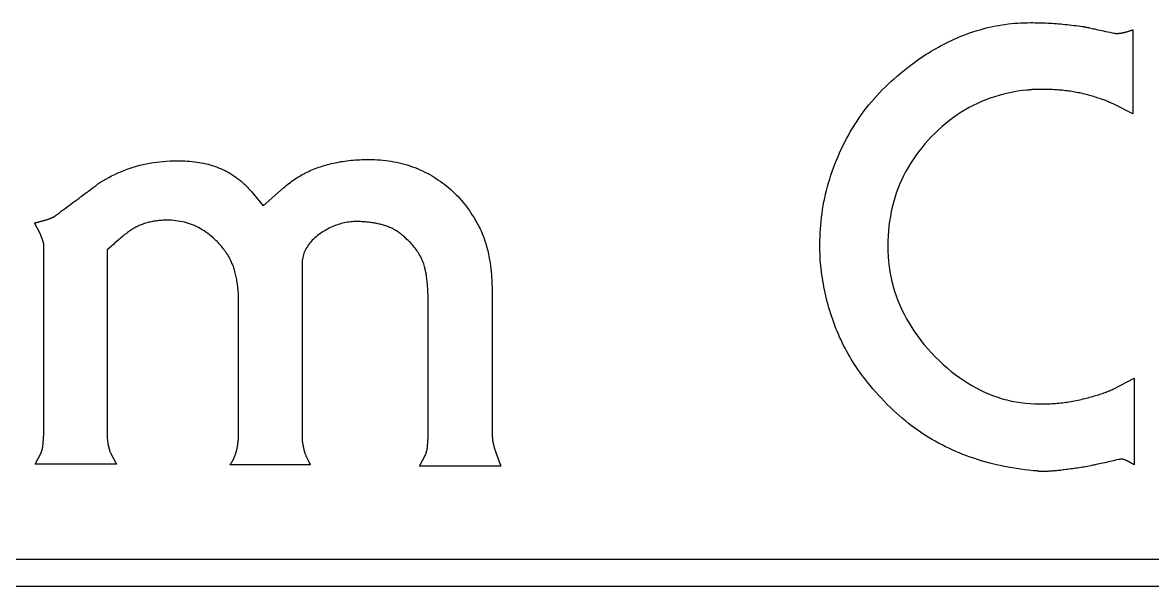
# Model space of a CAD drawing. Extents: x 18 to 129, y 140 to 152.
# Drawn here: x 46.5 to 61.36, y 144.83 to 152.23 of the extents above; entities that cross this region are included whole.
import ezdxf

# ---------------------------------------------------------------- set-up
doc = ezdxf.new("R2010")
doc.units = 0
doc.layers.add('LAYER_1', color=7, linetype='CONTINUOUS')

msp = doc.modelspace()

# ---------------------------------------------------------------- linework, layer by layer
at = {"layer": 'LAYER_1', "color": 7}
for points in [[(58.775, 152.025), (58.814, 152.042), (58.853, 152.059), (58.893, 152.074), (58.932, 152.089), (58.972, 152.103), (59.012, 152.117), (59.052, 152.129), (59.093, 152.141), (59.133, 152.152), (59.174, 152.163), (59.215, 152.173), (59.255, 152.182), (59.296, 152.19), (59.338, 152.198), (59.379, 152.204), (59.42, 152.211), (59.462, 152.216), (59.504, 152.221), (59.545, 152.225), (59.587, 152.228), (59.629, 152.231), (59.671, 152.232), (59.714, 152.233), (59.756, 152.234)], [(59.756, 152.234), (59.784, 152.234), (59.812, 152.233), (59.841, 152.233), (59.869, 152.232), (59.897, 152.232), (59.925, 152.231), (59.954, 152.229), (59.982, 152.228), (60.01, 152.226), (60.039, 152.225), (60.067, 152.223), (60.096, 152.221), (60.124, 152.218), (60.153, 152.216), (60.181, 152.213), (60.21, 152.211), (60.239, 152.208), (60.267, 152.204), (60.296, 152.201), (60.325, 152.198), (60.354, 152.194), (60.383, 152.19), (60.413, 152.186), (60.442, 152.182)], [(60.442, 152.182), (60.446, 152.181), (60.451, 152.181), (60.457, 152.18), (60.464, 152.179), (60.473, 152.177), (60.483, 152.175), (60.493, 152.173), (60.506, 152.171), (60.519, 152.168), (60.533, 152.165), (60.549, 152.161), (60.566, 152.158), (60.584, 152.154), (60.603, 152.15), (60.623, 152.145), (60.644, 152.141), (60.667, 152.136), (60.691, 152.13), (60.716, 152.125), (60.742, 152.119), (60.77, 152.114), (60.798, 152.107), (60.828, 152.101), (60.859, 152.095)], [(61.102, 152.138), (61.102, 151.035), (60.859, 151.157)], [(60.859, 152.095), (60.863, 152.094), (60.868, 152.093), (60.872, 152.092), (60.877, 152.092), (60.881, 152.092), (60.886, 152.091), (60.891, 152.091), (60.896, 152.091), (60.901, 152.091), (60.906, 152.092), (60.911, 152.092), (60.916, 152.093), (60.921, 152.093), (60.927, 152.094), (60.932, 152.095), (60.937, 152.095), (60.942, 152.096), (60.948, 152.097), (60.953, 152.098), (60.959, 152.099), (60.964, 152.1), (60.969, 152.101), (60.975, 152.102), (60.98, 152.104)], [(60.98, 152.104), (60.986, 152.105), (60.991, 152.106), (60.997, 152.107), (61.002, 152.109), (61.007, 152.11), (61.013, 152.111), (61.018, 152.113), (61.023, 152.114), (61.029, 152.116), (61.034, 152.118), (61.039, 152.119), (61.044, 152.121), (61.049, 152.123), (61.055, 152.124), (61.06, 152.126), (61.065, 152.127), (61.069, 152.129), (61.074, 152.13), (61.079, 152.132), (61.084, 152.133), (61.088, 152.135), (61.093, 152.136), (61.097, 152.137), (61.102, 152.138)], [(58.002, 151.53), (58.033, 151.557), (58.065, 151.584), (58.097, 151.609), (58.128, 151.635), (58.16, 151.659), (58.192, 151.683), (58.224, 151.707), (58.256, 151.73), (58.288, 151.753), (58.32, 151.775), (58.353, 151.796), (58.385, 151.817), (58.417, 151.837), (58.45, 151.857), (58.482, 151.876), (58.514, 151.895), (58.547, 151.913), (58.579, 151.931), (58.612, 151.948), (58.644, 151.965), (58.677, 151.981), (58.709, 151.996), (58.742, 152.011), (58.775, 152.025)], [(57.246, 150.523), (57.268, 150.572), (57.291, 150.62), (57.315, 150.667), (57.34, 150.714), (57.365, 150.76), (57.391, 150.806), (57.418, 150.851), (57.446, 150.896), (57.475, 150.94), (57.504, 150.984), (57.534, 151.027), (57.565, 151.069), (57.597, 151.111), (57.63, 151.152), (57.663, 151.193), (57.698, 151.233), (57.733, 151.272), (57.769, 151.311), (57.806, 151.349), (57.843, 151.386), (57.882, 151.423), (57.921, 151.46), (57.961, 151.495), (58.002, 151.53)], [(59.712, 151.348), (59.649, 151.341), (59.586, 151.332), (59.524, 151.321), (59.463, 151.308), (59.402, 151.294), (59.343, 151.278), (59.284, 151.26), (59.226, 151.241), (59.169, 151.219), (59.113, 151.196), (59.057, 151.172), (59.003, 151.145), (58.949, 151.117), (58.896, 151.087), (58.843, 151.055), (58.792, 151.021), (58.741, 150.986), (58.692, 150.949), (58.643, 150.91), (58.594, 150.869), (58.547, 150.826), (58.5, 150.782), (58.455, 150.736), (58.41, 150.688)], [(59.791, 151.357), (59.786, 151.356), (59.782, 151.355), (59.778, 151.354), (59.774, 151.353), (59.77, 151.352), (59.766, 151.352), (59.762, 151.351), (59.759, 151.351), (59.755, 151.35), (59.752, 151.35), (59.748, 151.349), (59.745, 151.349), (59.742, 151.349), (59.739, 151.349), (59.736, 151.348), (59.733, 151.348), (59.73, 151.348), (59.727, 151.348), (59.724, 151.348), (59.722, 151.348), (59.719, 151.348), (59.717, 151.348), (59.715, 151.348), (59.712, 151.348)], [(60.424, 151.305), (60.404, 151.309), (60.383, 151.313), (60.362, 151.317), (60.341, 151.321), (60.32, 151.324), (60.299, 151.327), (60.278, 151.331), (60.257, 151.334), (60.236, 151.336), (60.214, 151.339), (60.193, 151.341), (60.172, 151.344), (60.15, 151.346), (60.129, 151.348), (60.107, 151.349), (60.085, 151.351), (60.064, 151.352), (60.042, 151.353), (60.021, 151.354), (59.999, 151.355), (59.977, 151.356), (59.956, 151.356), (59.934, 151.357), (59.912, 151.357)], [(60.859, 151.157), (60.843, 151.165), (60.828, 151.172), (60.812, 151.179), (60.796, 151.186), (60.78, 151.193), (60.764, 151.2), (60.747, 151.206), (60.731, 151.213), (60.714, 151.219), (60.696, 151.225), (60.679, 151.231), (60.661, 151.237), (60.643, 151.243), (60.625, 151.249), (60.606, 151.255), (60.587, 151.261), (60.568, 151.266), (60.548, 151.272), (60.529, 151.277), (60.509, 151.283), (60.488, 151.288), (60.467, 151.294), (60.446, 151.299), (60.424, 151.305)], [(58.41, 150.688), (58.366, 150.639), (58.325, 150.589), (58.285, 150.538), (58.247, 150.487), (58.211, 150.435), (58.177, 150.382), (58.145, 150.328), (58.114, 150.274), (58.086, 150.219), (58.059, 150.163), (58.034, 150.106), (58.011, 150.049), (57.99, 149.991), (57.971, 149.932), (57.954, 149.872), (57.938, 149.811), (57.925, 149.75), (57.913, 149.688), (57.903, 149.625), (57.895, 149.561), (57.888, 149.497), (57.884, 149.432), (57.881, 149.366), (57.88, 149.299)], [(56.986, 149.316), (56.986, 149.368), (56.988, 149.42), (56.99, 149.472), (56.993, 149.523), (56.997, 149.574), (57.002, 149.626), (57.008, 149.677), (57.015, 149.727), (57.022, 149.778), (57.031, 149.829), (57.04, 149.879), (57.051, 149.929), (57.062, 149.979), (57.074, 150.029), (57.087, 150.079), (57.101, 150.129), (57.116, 150.179), (57.132, 150.228), (57.149, 150.278), (57.167, 150.327), (57.185, 150.376), (57.205, 150.425), (57.225, 150.474), (57.246, 150.523)], [(47.52, 150.132), (47.559, 150.156), (47.597, 150.178), (47.636, 150.199), (47.675, 150.22), (47.715, 150.239), (47.755, 150.258), (47.795, 150.275), (47.836, 150.291), (47.877, 150.307), (47.918, 150.321), (47.96, 150.335), (48.002, 150.347), (48.045, 150.359), (48.088, 150.369), (48.131, 150.379), (48.175, 150.387), (48.219, 150.394), (48.263, 150.401), (48.308, 150.406), (48.353, 150.411), (48.398, 150.414), (48.444, 150.417), (48.49, 150.418), (48.536, 150.419)], [(48.536, 150.419), (48.57, 150.419), (48.603, 150.418), (48.636, 150.416), (48.668, 150.414), (48.7, 150.412), (48.732, 150.409), (48.763, 150.405), (48.794, 150.401), (48.824, 150.396), (48.854, 150.391), (48.884, 150.385), (48.913, 150.379), (48.942, 150.372), (48.97, 150.364), (48.998, 150.356), (49.026, 150.347), (49.053, 150.337), (49.08, 150.327), (49.106, 150.317), (49.132, 150.305), (49.157, 150.293), (49.182, 150.281), (49.207, 150.268), (49.231, 150.254)], [(49.934, 150.063), (49.952, 150.078), (49.97, 150.093), (49.988, 150.107), (50.006, 150.121), (50.025, 150.135), (50.043, 150.149), (50.063, 150.162), (50.082, 150.175), (50.101, 150.188), (50.121, 150.201), (50.141, 150.213), (50.161, 150.225), (50.182, 150.236), (50.203, 150.247), (50.223, 150.258), (50.245, 150.269), (50.266, 150.279), (50.287, 150.289), (50.309, 150.298), (50.331, 150.307), (50.353, 150.316), (50.376, 150.325), (50.398, 150.333), (50.421, 150.341)], [(50.421, 150.341), (50.444, 150.348), (50.467, 150.355), (50.49, 150.362), (50.514, 150.369), (50.538, 150.375), (50.563, 150.381), (50.587, 150.387), (50.612, 150.392), (50.637, 150.398), (50.663, 150.402), (50.689, 150.407), (50.715, 150.411), (50.741, 150.415), (50.768, 150.419), (50.795, 150.422), (50.823, 150.425), (50.851, 150.428), (50.879, 150.43), (50.907, 150.432), (50.936, 150.433), (50.965, 150.435), (50.995, 150.435), (51.024, 150.436), (51.055, 150.436)], [(51.055, 150.436), (51.093, 150.436), (51.13, 150.435), (51.167, 150.433), (51.205, 150.43), (51.241, 150.427), (51.278, 150.423), (51.314, 150.418), (51.35, 150.413), (51.386, 150.406), (51.421, 150.399), (51.456, 150.392), (51.491, 150.383), (51.526, 150.374), (51.56, 150.364), (51.594, 150.353), (51.628, 150.341), (51.661, 150.329), (51.695, 150.315), (51.728, 150.301), (51.76, 150.286), (51.793, 150.271), (51.825, 150.254), (51.857, 150.237), (51.888, 150.219)], [(49.231, 150.254), (49.244, 150.246), (49.257, 150.238), (49.269, 150.23), (49.282, 150.222), (49.294, 150.214), (49.306, 150.205), (49.318, 150.196), (49.33, 150.187), (49.342, 150.178), (49.354, 150.169), (49.365, 150.159), (49.377, 150.15), (49.388, 150.14), (49.399, 150.13), (49.41, 150.12), (49.422, 150.109), (49.433, 150.099), (49.444, 150.088), (49.455, 150.077), (49.465, 150.066), (49.476, 150.054), (49.487, 150.043), (49.498, 150.031), (49.509, 150.019)], [(51.888, 150.219), (51.917, 150.201), (51.946, 150.183), (51.974, 150.165), (52.002, 150.145), (52.029, 150.125), (52.056, 150.105), (52.082, 150.084), (52.108, 150.063), (52.133, 150.041), (52.158, 150.018), (52.183, 149.995), (52.206, 149.972), (52.23, 149.947), (52.253, 149.923), (52.275, 149.898), (52.297, 149.872), (52.318, 149.845), (52.339, 149.819), (52.359, 149.791), (52.379, 149.763), (52.398, 149.735), (52.417, 149.706), (52.435, 149.676), (52.453, 149.646)], [(46.913, 149.681), (46.938, 149.699), (46.963, 149.718), (46.988, 149.736), (47.013, 149.755), (47.038, 149.774), (47.064, 149.793), (47.089, 149.812), (47.115, 149.831), (47.14, 149.85), (47.165, 149.869), (47.191, 149.888), (47.216, 149.906), (47.242, 149.925), (47.267, 149.944), (47.293, 149.963), (47.318, 149.982), (47.344, 150.001), (47.369, 150.02), (47.395, 150.039), (47.42, 150.058), (47.445, 150.077), (47.47, 150.095), (47.495, 150.114), (47.52, 150.132)], [(49.509, 150.019), (49.665, 149.828), (49.934, 150.063)], [(46.661, 149.603), (46.662, 149.603), (46.663, 149.603), (46.665, 149.603), (46.667, 149.603), (46.67, 149.604), (46.672, 149.604), (46.675, 149.605), (46.678, 149.605), (46.681, 149.606), (46.685, 149.607), (46.689, 149.608), (46.693, 149.609), (46.698, 149.61), (46.703, 149.611), (46.708, 149.613), (46.713, 149.614), (46.718, 149.616), (46.724, 149.617), (46.73, 149.619), (46.737, 149.621), (46.743, 149.623), (46.75, 149.624), (46.757, 149.626), (46.765, 149.629)], [(46.739, 149.455), (46.661, 149.603)], [(46.765, 149.629), (46.773, 149.631), (46.782, 149.633), (46.79, 149.635), (46.798, 149.637), (46.805, 149.639), (46.812, 149.642), (46.819, 149.644), (46.826, 149.646), (46.833, 149.648), (46.839, 149.65), (46.846, 149.653), (46.852, 149.655), (46.858, 149.657), (46.863, 149.659), (46.869, 149.661), (46.874, 149.663), (46.88, 149.666), (46.885, 149.668), (46.89, 149.67), (46.894, 149.672), (46.899, 149.674), (46.904, 149.676), (46.908, 149.679), (46.913, 149.681)], [(48.406, 149.637), (48.388, 149.637), (48.37, 149.637), (48.352, 149.636), (48.334, 149.635), (48.316, 149.634), (48.299, 149.632), (48.282, 149.631), (48.265, 149.629), (48.248, 149.626), (48.231, 149.624), (48.215, 149.621), (48.199, 149.618), (48.183, 149.614), (48.167, 149.611), (48.152, 149.607), (48.137, 149.603), (48.122, 149.598), (48.107, 149.593), (48.093, 149.588), (48.078, 149.583), (48.064, 149.577), (48.051, 149.572), (48.037, 149.566), (48.024, 149.559)], [(49.031, 149.385), (49.008, 149.407), (48.985, 149.427), (48.962, 149.446), (48.938, 149.464), (48.914, 149.482), (48.89, 149.498), (48.865, 149.513), (48.84, 149.528), (48.815, 149.541), (48.79, 149.554), (48.764, 149.566), (48.738, 149.577), (48.712, 149.586), (48.686, 149.595), (48.659, 149.603), (48.632, 149.611), (48.605, 149.617), (48.577, 149.622), (48.549, 149.627), (48.521, 149.631), (48.493, 149.634), (48.464, 149.636), (48.435, 149.637), (48.406, 149.637)], [(50.898, 149.62), (50.878, 149.62), (50.857, 149.619), (50.837, 149.617), (50.816, 149.616), (50.795, 149.613), (50.775, 149.61), (50.754, 149.607), (50.734, 149.603), (50.714, 149.598), (50.693, 149.593), (50.673, 149.587), (50.653, 149.581), (50.633, 149.574), (50.613, 149.567), (50.593, 149.559), (50.574, 149.55), (50.554, 149.542), (50.534, 149.532), (50.515, 149.522), (50.496, 149.511), (50.477, 149.5), (50.458, 149.489), (50.439, 149.476), (50.421, 149.464)], [(51.263, 149.568), (51.249, 149.572), (51.235, 149.576), (51.22, 149.58), (51.206, 149.584), (51.191, 149.587), (51.177, 149.591), (51.162, 149.594), (51.147, 149.597), (51.132, 149.6), (51.117, 149.602), (51.102, 149.605), (51.087, 149.607), (51.072, 149.609), (51.057, 149.611), (51.041, 149.613), (51.026, 149.614), (51.01, 149.616), (50.994, 149.617), (50.979, 149.618), (50.963, 149.618), (50.947, 149.619), (50.931, 149.62), (50.915, 149.62), (50.898, 149.62)], [(52.453, 149.646), (52.465, 149.626), (52.476, 149.607), (52.487, 149.587), (52.498, 149.566), (52.508, 149.546), (52.518, 149.525), (52.528, 149.505), (52.537, 149.484), (52.546, 149.462), (52.555, 149.441), (52.563, 149.419), (52.571, 149.397), (52.579, 149.375), (52.586, 149.353), (52.593, 149.33), (52.6, 149.308), (52.607, 149.285), (52.613, 149.261), (52.619, 149.238), (52.624, 149.214), (52.63, 149.19), (52.635, 149.166), (52.639, 149.141), (52.644, 149.116)], [(46.765, 149.385), (46.764, 149.389), (46.763, 149.392), (46.762, 149.395), (46.761, 149.398), (46.759, 149.401), (46.758, 149.404), (46.757, 149.406), (46.756, 149.409), (46.755, 149.412), (46.754, 149.415), (46.753, 149.417), (46.752, 149.42), (46.751, 149.423), (46.75, 149.426), (46.749, 149.428), (46.748, 149.431), (46.746, 149.434), (46.745, 149.437), (46.744, 149.44), (46.743, 149.443), (46.742, 149.446), (46.741, 149.449), (46.74, 149.452), (46.739, 149.455)], [(48.024, 149.559), (48.014, 149.555), (48.004, 149.55), (47.993, 149.544), (47.982, 149.538), (47.971, 149.532), (47.959, 149.525), (47.947, 149.518), (47.935, 149.51), (47.922, 149.502), (47.91, 149.493), (47.896, 149.484), (47.883, 149.474), (47.869, 149.464), (47.855, 149.454), (47.841, 149.443), (47.827, 149.432), (47.812, 149.42), (47.797, 149.408), (47.782, 149.395), (47.766, 149.382), (47.751, 149.368), (47.735, 149.354), (47.719, 149.34), (47.703, 149.325)], [(50.421, 149.464), (50.401, 149.449), (50.381, 149.435), (50.363, 149.42), (50.345, 149.405), (50.329, 149.39), (50.313, 149.374), (50.298, 149.358), (50.284, 149.342), (50.271, 149.326), (50.259, 149.309), (50.248, 149.292), (50.237, 149.275), (50.228, 149.257), (50.219, 149.239), (50.211, 149.221), (50.204, 149.203), (50.198, 149.185), (50.192, 149.166), (50.188, 149.147), (50.184, 149.127), (50.181, 149.107), (50.179, 149.088), (50.178, 149.067), (50.178, 149.047)], [(51.558, 149.385), (51.547, 149.396), (51.536, 149.407), (51.525, 149.417), (51.514, 149.427), (51.503, 149.436), (51.491, 149.446), (51.48, 149.455), (51.468, 149.464), (51.457, 149.472), (51.445, 149.48), (51.433, 149.488), (51.42, 149.496), (51.408, 149.504), (51.396, 149.511), (51.383, 149.518), (51.371, 149.524), (51.358, 149.531), (51.345, 149.537), (51.331, 149.543), (51.318, 149.548), (51.305, 149.554), (51.291, 149.559), (51.277, 149.563), (51.263, 149.568)], [(46.782, 149.316), (46.782, 149.319), (46.782, 149.322), (46.782, 149.325), (46.782, 149.328), (46.781, 149.331), (46.781, 149.334), (46.78, 149.337), (46.78, 149.34), (46.779, 149.343), (46.778, 149.345), (46.778, 149.348), (46.777, 149.351), (46.776, 149.353), (46.775, 149.356), (46.774, 149.359), (46.773, 149.362), (46.772, 149.364), (46.771, 149.367), (46.77, 149.37), (46.769, 149.373), (46.768, 149.376), (46.767, 149.379), (46.766, 149.382), (46.765, 149.385)], [(46.782, 146.876), (46.782, 149.316)], [(47.703, 149.325), (47.616, 149.247), (47.616, 146.867)], [(49.275, 149.029), (49.269, 149.045), (49.263, 149.06), (49.257, 149.075), (49.25, 149.09), (49.243, 149.105), (49.235, 149.12), (49.227, 149.136), (49.219, 149.151), (49.211, 149.166), (49.202, 149.181), (49.192, 149.196), (49.182, 149.211), (49.172, 149.226), (49.161, 149.24), (49.15, 149.255), (49.139, 149.27), (49.127, 149.285), (49.115, 149.299), (49.102, 149.314), (49.089, 149.328), (49.075, 149.343), (49.061, 149.357), (49.046, 149.371), (49.031, 149.385)], [(51.793, 149.012), (51.788, 149.029), (51.783, 149.046), (51.778, 149.063), (51.772, 149.08), (51.765, 149.097), (51.759, 149.113), (51.751, 149.129), (51.744, 149.146), (51.735, 149.162), (51.727, 149.177), (51.718, 149.193), (51.708, 149.209), (51.698, 149.224), (51.688, 149.239), (51.677, 149.254), (51.665, 149.269), (51.654, 149.284), (51.641, 149.299), (51.629, 149.314), (51.616, 149.328), (51.602, 149.343), (51.588, 149.357), (51.573, 149.371), (51.558, 149.385)], [(57.142, 148.369), (57.129, 148.409), (57.117, 148.448), (57.105, 148.487), (57.094, 148.526), (57.084, 148.565), (57.074, 148.604), (57.064, 148.643), (57.055, 148.682), (57.047, 148.722), (57.039, 148.761), (57.032, 148.8), (57.025, 148.84), (57.019, 148.879), (57.013, 148.918), (57.008, 148.958), (57.003, 148.997), (56.999, 149.037), (56.995, 149.077), (56.992, 149.116), (56.99, 149.156), (56.988, 149.196), (56.987, 149.236), (56.986, 149.276), (56.986, 149.316)], [(57.88, 149.299), (57.881, 149.23), (57.884, 149.161), (57.89, 149.094), (57.897, 149.027), (57.907, 148.961), (57.919, 148.896), (57.933, 148.832), (57.95, 148.768), (57.968, 148.705), (57.989, 148.643), (58.011, 148.581), (58.036, 148.52), (58.064, 148.46), (58.093, 148.401), (58.124, 148.342), (58.158, 148.284), (58.194, 148.226), (58.232, 148.169), (58.272, 148.113), (58.314, 148.057), (58.359, 148.002), (58.405, 147.947), (58.454, 147.893), (58.505, 147.84)], [(49.344, 148.578), (49.344, 148.599), (49.343, 148.621), (49.343, 148.642), (49.342, 148.663), (49.341, 148.683), (49.339, 148.703), (49.338, 148.723), (49.336, 148.743), (49.333, 148.763), (49.331, 148.782), (49.328, 148.801), (49.326, 148.82), (49.322, 148.839), (49.319, 148.857), (49.316, 148.875), (49.312, 148.893), (49.308, 148.911), (49.304, 148.928), (49.299, 148.946), (49.295, 148.963), (49.29, 148.98), (49.285, 148.997), (49.28, 149.013), (49.275, 149.029)], [(50.178, 149.047), (50.178, 146.858)], [(51.836, 148.561), (51.836, 148.585), (51.836, 148.609), (51.835, 148.633), (51.835, 148.656), (51.834, 148.679), (51.833, 148.701), (51.832, 148.722), (51.831, 148.743), (51.829, 148.764), (51.828, 148.784), (51.826, 148.803), (51.824, 148.822), (51.822, 148.841), (51.82, 148.859), (51.818, 148.876), (51.816, 148.893), (51.813, 148.91), (51.811, 148.926), (51.808, 148.941), (51.805, 148.956), (51.802, 148.971), (51.799, 148.985), (51.796, 148.999), (51.793, 149.012)], [(52.644, 149.116), (52.647, 149.1), (52.65, 149.083), (52.653, 149.065), (52.655, 149.047), (52.658, 149.028), (52.66, 149.009), (52.662, 148.989), (52.664, 148.969), (52.666, 148.949), (52.668, 148.928), (52.67, 148.906), (52.671, 148.884), (52.672, 148.862), (52.673, 148.839), (52.674, 148.815), (52.675, 148.791), (52.676, 148.767), (52.677, 148.743), (52.677, 148.718), (52.678, 148.692), (52.678, 148.666), (52.678, 148.64), (52.679, 148.614), (52.679, 148.587)], [(49.344, 146.867), (49.344, 148.578)], [(51.836, 146.85), (51.836, 148.561)], [(52.679, 148.587), (52.679, 146.885)], [(57.611, 147.51), (57.585, 147.543), (57.56, 147.575), (57.535, 147.609), (57.511, 147.642), (57.487, 147.676), (57.464, 147.71), (57.442, 147.744), (57.42, 147.779), (57.398, 147.814), (57.378, 147.849), (57.357, 147.884), (57.337, 147.92), (57.318, 147.956), (57.299, 147.992), (57.281, 148.029), (57.264, 148.066), (57.246, 148.103), (57.23, 148.14), (57.214, 148.178), (57.198, 148.215), (57.184, 148.253), (57.169, 148.292), (57.155, 148.331), (57.142, 148.369)], [(58.505, 147.84), (58.557, 147.79), (58.608, 147.742), (58.66, 147.696), (58.713, 147.652), (58.766, 147.611), (58.82, 147.571), (58.874, 147.534), (58.929, 147.499), (58.984, 147.465), (59.039, 147.434), (59.096, 147.405), (59.152, 147.378), (59.21, 147.354), (59.267, 147.331), (59.326, 147.311), (59.385, 147.292), (59.444, 147.276), (59.504, 147.262), (59.565, 147.25), (59.626, 147.241), (59.688, 147.233), (59.751, 147.228), (59.814, 147.224), (59.877, 147.223)], [(58.592, 146.685), (58.546, 146.709), (58.5, 146.734), (58.455, 146.761), (58.41, 146.788), (58.365, 146.815), (58.322, 146.844), (58.278, 146.874), (58.236, 146.905), (58.193, 146.936), (58.151, 146.968), (58.11, 147.001), (58.069, 147.035), (58.029, 147.07), (57.988, 147.106), (57.949, 147.143), (57.91, 147.18), (57.871, 147.218), (57.833, 147.258), (57.795, 147.298), (57.757, 147.338), (57.72, 147.38), (57.683, 147.422), (57.647, 147.466), (57.611, 147.51)], [(60.85, 147.423), (61.119, 147.562), (61.119, 146.424), (61.119, 146.424)], [(60.424, 147.284), (60.447, 147.289), (60.469, 147.295), (60.491, 147.3), (60.512, 147.306), (60.533, 147.311), (60.553, 147.317), (60.573, 147.322), (60.593, 147.328), (60.612, 147.333), (60.63, 147.339), (60.649, 147.345), (60.667, 147.35), (60.684, 147.356), (60.701, 147.362), (60.718, 147.368), (60.734, 147.373), (60.75, 147.379), (60.765, 147.385), (60.78, 147.391), (60.795, 147.398), (60.809, 147.404), (60.823, 147.41), (60.837, 147.416), (60.85, 147.423)], [(59.877, 147.223), (59.9, 147.223), (59.923, 147.224), (59.946, 147.224), (59.969, 147.225), (59.991, 147.226), (60.014, 147.227), (60.037, 147.228), (60.06, 147.229), (60.083, 147.231), (60.105, 147.233), (60.128, 147.235), (60.151, 147.237), (60.174, 147.24), (60.197, 147.243), (60.219, 147.246), (60.242, 147.249), (60.265, 147.252), (60.288, 147.256), (60.311, 147.26), (60.333, 147.264), (60.356, 147.269), (60.379, 147.274), (60.402, 147.279), (60.424, 147.284)], [(46.774, 146.711), (46.775, 146.718), (46.776, 146.726), (46.776, 146.733), (46.777, 146.741), (46.778, 146.748), (46.779, 146.755), (46.779, 146.762), (46.78, 146.769), (46.78, 146.776), (46.781, 146.783), (46.781, 146.79), (46.781, 146.797), (46.781, 146.803), (46.782, 146.81), (46.782, 146.817), (46.782, 146.823), (46.782, 146.83), (46.782, 146.837), (46.782, 146.843), (46.782, 146.85), (46.782, 146.856), (46.782, 146.863), (46.782, 146.869), (46.782, 146.876)], [(47.616, 146.867), (47.616, 146.86), (47.616, 146.852), (47.616, 146.845), (47.616, 146.838), (47.616, 146.83), (47.616, 146.823), (47.616, 146.816), (47.616, 146.809), (47.616, 146.802), (47.617, 146.796), (47.617, 146.789), (47.617, 146.783), (47.617, 146.776), (47.618, 146.77), (47.618, 146.763), (47.619, 146.757), (47.619, 146.751), (47.62, 146.745), (47.62, 146.739), (47.621, 146.733), (47.622, 146.728), (47.623, 146.722), (47.624, 146.716), (47.625, 146.711)], [(49.335, 146.702), (49.336, 146.71), (49.337, 146.717), (49.338, 146.725), (49.339, 146.732), (49.34, 146.739), (49.34, 146.746), (49.341, 146.753), (49.341, 146.76), (49.342, 146.767), (49.342, 146.774), (49.343, 146.781), (49.343, 146.788), (49.343, 146.795), (49.343, 146.801), (49.344, 146.808), (49.344, 146.815), (49.344, 146.821), (49.344, 146.828), (49.344, 146.835), (49.344, 146.841), (49.344, 146.848), (49.344, 146.854), (49.344, 146.861), (49.344, 146.867)], [(50.178, 146.858), (50.178, 146.851), (50.178, 146.843), (50.178, 146.836), (50.178, 146.829), (50.178, 146.822), (50.178, 146.815), (50.178, 146.808), (50.178, 146.801), (50.178, 146.794), (50.178, 146.787), (50.178, 146.78), (50.179, 146.774), (50.179, 146.767), (50.179, 146.761), (50.18, 146.755), (50.18, 146.748), (50.181, 146.742), (50.181, 146.736), (50.182, 146.73), (50.183, 146.725), (50.183, 146.719), (50.184, 146.713), (50.185, 146.708), (50.186, 146.702)], [(51.828, 146.685), (51.829, 146.692), (51.83, 146.7), (51.83, 146.707), (51.831, 146.715), (51.832, 146.722), (51.833, 146.729), (51.833, 146.736), (51.834, 146.743), (51.834, 146.75), (51.834, 146.757), (51.835, 146.764), (51.835, 146.771), (51.835, 146.777), (51.836, 146.784), (51.836, 146.791), (51.836, 146.797), (51.836, 146.804), (51.836, 146.811), (51.836, 146.817), (51.836, 146.824), (51.836, 146.83), (51.836, 146.837), (51.836, 146.843), (51.836, 146.85)], [(52.679, 146.885), (52.679, 146.877), (52.679, 146.87), (52.679, 146.862), (52.679, 146.855), (52.679, 146.848), (52.679, 146.841), (52.679, 146.834), (52.679, 146.827), (52.679, 146.82), (52.679, 146.813), (52.679, 146.806), (52.68, 146.8), (52.68, 146.793), (52.68, 146.787), (52.681, 146.781), (52.681, 146.775), (52.682, 146.768), (52.682, 146.762), (52.683, 146.757), (52.684, 146.751), (52.684, 146.745), (52.685, 146.739), (52.686, 146.734), (52.687, 146.728)], [(46.748, 146.581), (46.749, 146.584), (46.75, 146.587), (46.751, 146.591), (46.753, 146.595), (46.754, 146.599), (46.755, 146.603), (46.757, 146.608), (46.758, 146.612), (46.76, 146.617), (46.761, 146.622), (46.762, 146.627), (46.764, 146.633), (46.765, 146.638), (46.766, 146.644), (46.768, 146.65), (46.769, 146.656), (46.77, 146.662), (46.771, 146.669), (46.772, 146.675), (46.772, 146.682), (46.773, 146.689), (46.773, 146.696), (46.774, 146.703), (46.774, 146.711)], [(47.625, 146.711), (47.626, 146.705), (47.627, 146.7), (47.628, 146.695), (47.629, 146.689), (47.63, 146.684), (47.631, 146.678), (47.632, 146.673), (47.634, 146.667), (47.635, 146.662), (47.636, 146.657), (47.637, 146.651), (47.639, 146.646), (47.64, 146.64), (47.642, 146.635), (47.643, 146.629), (47.645, 146.624), (47.646, 146.619), (47.648, 146.613), (47.65, 146.608), (47.651, 146.602), (47.653, 146.597), (47.655, 146.591), (47.657, 146.586), (47.659, 146.581)], [(49.301, 146.555), (49.303, 146.56), (49.305, 146.565), (49.307, 146.571), (49.309, 146.576), (49.31, 146.582), (49.312, 146.587), (49.314, 146.593), (49.315, 146.599), (49.317, 146.604), (49.318, 146.61), (49.32, 146.616), (49.321, 146.622), (49.323, 146.628), (49.324, 146.634), (49.325, 146.64), (49.326, 146.647), (49.327, 146.653), (49.329, 146.66), (49.33, 146.666), (49.331, 146.673), (49.332, 146.68), (49.333, 146.687), (49.334, 146.695), (49.335, 146.702)], [(50.186, 146.702), (50.187, 146.697), (50.188, 146.691), (50.19, 146.686), (50.191, 146.68), (50.192, 146.674), (50.193, 146.668), (50.194, 146.662), (50.195, 146.657), (50.197, 146.651), (50.198, 146.645), (50.199, 146.639), (50.2, 146.633), (50.202, 146.627), (50.203, 146.621), (50.205, 146.615), (50.206, 146.609), (50.208, 146.603), (50.21, 146.597), (50.211, 146.591), (50.213, 146.586), (50.215, 146.58), (50.217, 146.574), (50.219, 146.569), (50.221, 146.563)], [(51.801, 146.555), (51.803, 146.558), (51.804, 146.561), (51.805, 146.565), (51.806, 146.569), (51.808, 146.573), (51.809, 146.577), (51.811, 146.582), (51.812, 146.586), (51.814, 146.591), (51.815, 146.596), (51.816, 146.601), (51.818, 146.607), (51.819, 146.612), (51.82, 146.618), (51.822, 146.624), (51.823, 146.63), (51.824, 146.636), (51.825, 146.642), (51.826, 146.649), (51.826, 146.656), (51.827, 146.663), (51.827, 146.67), (51.827, 146.677), (51.828, 146.685)], [(52.687, 146.728), (52.688, 146.723), (52.689, 146.717), (52.691, 146.712), (52.692, 146.707), (52.693, 146.701), (52.694, 146.696), (52.695, 146.69), (52.696, 146.685), (52.698, 146.679), (52.699, 146.674), (52.7, 146.669), (52.701, 146.663), (52.703, 146.658), (52.704, 146.652), (52.706, 146.647), (52.707, 146.641), (52.709, 146.636), (52.71, 146.631), (52.712, 146.625), (52.714, 146.62), (52.716, 146.614), (52.718, 146.609), (52.72, 146.603), (52.722, 146.598)], [(59.791, 146.346), (59.734, 146.352), (59.679, 146.358), (59.624, 146.366), (59.57, 146.374), (59.516, 146.382), (59.463, 146.392), (59.41, 146.402), (59.358, 146.413), (59.307, 146.424), (59.256, 146.437), (59.205, 146.45), (59.156, 146.463), (59.106, 146.478), (59.057, 146.493), (59.009, 146.509), (58.961, 146.526), (58.913, 146.543), (58.866, 146.561), (58.819, 146.58), (58.773, 146.599), (58.727, 146.62), (58.682, 146.641), (58.637, 146.662), (58.592, 146.685)], [(47.659, 146.581), (47.738, 146.433), (46.669, 146.433), (46.748, 146.581)], [(49.231, 146.424), (49.235, 146.43), (49.239, 146.435), (49.243, 146.441), (49.247, 146.446), (49.251, 146.451), (49.254, 146.457), (49.257, 146.462), (49.261, 146.468), (49.264, 146.473), (49.267, 146.479), (49.27, 146.484), (49.272, 146.489), (49.275, 146.495), (49.278, 146.5), (49.28, 146.506), (49.283, 146.511), (49.285, 146.517), (49.287, 146.522), (49.29, 146.527), (49.292, 146.533), (49.294, 146.538), (49.296, 146.544), (49.298, 146.549), (49.301, 146.555)], [(50.221, 146.563), (50.223, 146.558), (50.226, 146.552), (50.228, 146.547), (50.23, 146.541), (50.233, 146.535), (50.236, 146.529), (50.238, 146.523), (50.241, 146.518), (50.244, 146.512), (50.247, 146.506), (50.25, 146.5), (50.253, 146.494), (50.256, 146.488), (50.259, 146.482), (50.262, 146.476), (50.265, 146.47), (50.268, 146.464), (50.271, 146.458), (50.274, 146.452), (50.278, 146.447), (50.281, 146.441), (50.284, 146.435), (50.287, 146.43), (50.291, 146.424)], [(52.791, 146.407), (51.723, 146.407), (51.801, 146.555)], [(52.722, 146.598), (52.791, 146.407), (52.791, 146.407)], [(60.919, 146.494), (60.896, 146.488), (60.872, 146.483), (60.848, 146.478), (60.825, 146.472), (60.801, 146.467), (60.778, 146.461), (60.755, 146.456), (60.731, 146.451), (60.708, 146.446), (60.685, 146.441), (60.662, 146.436), (60.639, 146.431), (60.617, 146.426), (60.594, 146.421), (60.571, 146.417), (60.549, 146.412), (60.527, 146.408), (60.504, 146.403), (60.482, 146.399), (60.46, 146.395), (60.438, 146.391), (60.416, 146.388), (60.394, 146.384), (60.372, 146.381)], [(61.024, 146.476), (61.019, 146.479), (61.015, 146.481), (61.011, 146.482), (61.006, 146.484), (61.002, 146.486), (60.998, 146.488), (60.993, 146.489), (60.989, 146.491), (60.985, 146.492), (60.98, 146.493), (60.976, 146.494), (60.972, 146.495), (60.967, 146.496), (60.963, 146.496), (60.959, 146.497), (60.954, 146.497), (60.95, 146.497), (60.946, 146.497), (60.941, 146.497), (60.937, 146.497), (60.932, 146.496), (60.928, 146.496), (60.924, 146.495), (60.919, 146.494)], [(61.119, 146.424), (61.114, 146.428), (61.109, 146.431), (61.103, 146.434), (61.098, 146.437), (61.093, 146.439), (61.088, 146.442), (61.084, 146.445), (61.079, 146.447), (61.074, 146.45), (61.07, 146.452), (61.066, 146.455), (61.062, 146.457), (61.058, 146.459), (61.054, 146.461), (61.05, 146.463), (61.046, 146.465), (61.043, 146.467), (61.04, 146.468), (61.037, 146.47), (61.034, 146.471), (61.031, 146.473), (61.028, 146.474), (61.026, 146.475), (61.024, 146.476)], [(50.291, 146.424), (49.231, 146.424)], [(59.869, 146.337), (59.864, 146.339), (59.86, 146.339), (59.856, 146.34), (59.852, 146.341), (59.848, 146.342), (59.844, 146.343), (59.841, 146.343), (59.837, 146.344), (59.833, 146.344), (59.83, 146.344), (59.826, 146.345), (59.823, 146.345), (59.82, 146.345), (59.817, 146.346), (59.814, 146.346), (59.811, 146.346), (59.808, 146.346), (59.805, 146.346), (59.803, 146.346), (59.8, 146.346), (59.797, 146.346), (59.795, 146.346), (59.793, 146.346), (59.791, 146.346)], [(60.372, 146.381), (60.35, 146.378), (60.328, 146.375), (60.306, 146.372), (60.285, 146.369), (60.264, 146.366), (60.244, 146.363), (60.224, 146.361), (60.204, 146.358), (60.185, 146.356), (60.166, 146.353), (60.148, 146.351), (60.13, 146.349), (60.113, 146.348), (60.096, 146.346), (60.079, 146.344), (60.063, 146.343), (60.047, 146.342), (60.032, 146.341), (60.017, 146.34), (60.002, 146.339), (59.988, 146.338), (59.974, 146.338), (59.96, 146.338), (59.947, 146.337)]]:
    msp.add_lwpolyline(points, dxfattribs=at)
msp.add_lwpolyline([(37.855, 145.183), (71.87, 145.183), (71.87, 144.826), (37.855, 144.826)], close=True, dxfattribs=at)
for points in [[(59.912, 151.357, 0), (59.907, 151.357, 0), (59.901, 151.357, 0), (59.896, 151.357, 0), (59.891, 151.357, 0), (59.886, 151.357, 0), (59.881, 151.357, 0), (59.876, 151.357, 0), (59.871, 151.357, 0), (59.866, 151.357, 0), (59.861, 151.357, 0), (59.856, 151.357, 0), (59.851, 151.357, 0), (59.846, 151.357, 0), (59.842, 151.357, 0), (59.837, 151.357, 0), (59.832, 151.357, 0), (59.827, 151.357, 0), (59.822, 151.357, 0), (59.817, 151.357, 0), (59.812, 151.357, 0), (59.806, 151.357, 0), (59.801, 151.357, 0), (59.796, 151.357, 0), (59.791, 151.357, 0)], [(59.947, 146.337, 0), (59.944, 146.337, 0), (59.94, 146.337, 0), (59.937, 146.337, 0), (59.934, 146.337, 0), (59.931, 146.337, 0), (59.927, 146.337, 0), (59.924, 146.337, 0), (59.921, 146.337, 0), (59.918, 146.337, 0), (59.914, 146.337, 0), (59.911, 146.337, 0), (59.908, 146.337, 0), (59.905, 146.337, 0), (59.901, 146.337, 0), (59.898, 146.337, 0), (59.895, 146.337, 0), (59.892, 146.337, 0), (59.888, 146.337, 0), (59.885, 146.337, 0), (59.882, 146.337, 0), (59.878, 146.337, 0), (59.875, 146.337, 0), (59.872, 146.337, 0), (59.869, 146.337, 0)]]:
    msp.add_polyline3d(points, dxfattribs=at)

doc.saveas('drawing.dxf')
